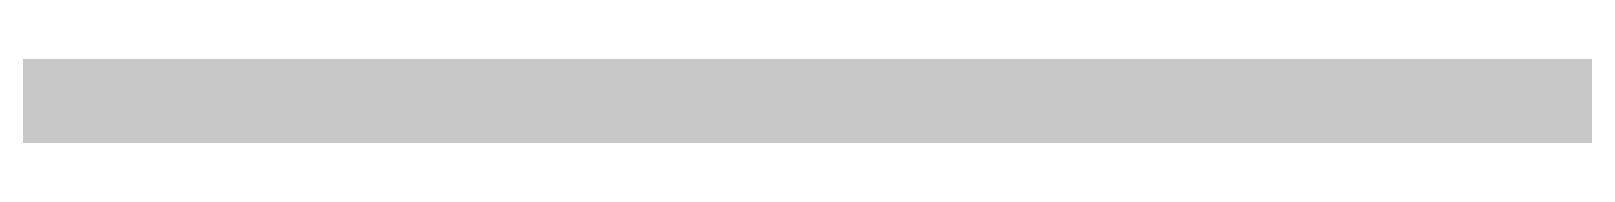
# Model space of a CAD drawing. Header units: inches. Extents: x -14.1 to 26.4, y -2.7 to 26.9.
# Drawn here: x 13.12 to 15.93, y 2.479 to 2.631 of the extents above; entities that cross this region are included whole.
import ezdxf

# ---------------------------------------------------------------- set-up
doc = ezdxf.new("R2010")
doc.units = ezdxf.units.IN
doc.layers.add('Top Overlay', color=2, linetype='Continuous')

# ---------------------------------------------------------------- blocks, each defined once
blk = doc.blocks.new('USB4155_03_C_5')
at = {"layer": 'Top Overlay', "const_width": 0.15199868}
blk.add_lwpolyline([(-4.399940399999999, 1.34989062), (-4.399940399999999, -14.15010378)], dxfattribs=at)

msp = doc.modelspace()

# ---------------------------------------------------------------- block references
at = {"rotation": 90}
msp.add_blockref('USB4155_03_C_5', (11.39282202, 6.955028), dxfattribs=at)

doc.saveas('drawing.dxf')
